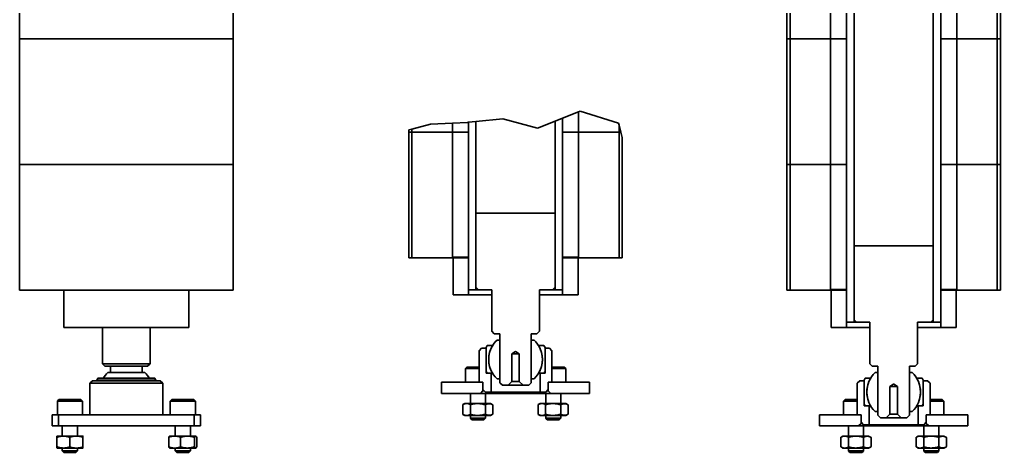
# Model space of a CAD drawing. Header units: millimetres. Extents: x 460 to 1241, y 241 to 3281.
# Drawn here: x 460 to 1241, y 241 to 586 of the extents above; entities that cross this region are included whole.
import ezdxf

# ---------------------------------------------------------------- set-up
doc = ezdxf.new("R2010")
doc.units = ezdxf.units.MM
doc.layers.add('Break Lines', color=255, linetype='Continuous', lineweight=50)
doc.layers.add('Visible Edges', color=255, linetype='Continuous', lineweight=50)

msp = doc.modelspace()

# ---------------------------------------------------------------- linework, layer by layer
at = {"layer": 'Break Lines', "linetype": 'Continuous', "lineweight": 35}
for p, q in [((892.28, 507.2), (905.03, 512.27)), ((905.03, 512.27), (906.35, 512.79)), ((906.35, 512.79), (936.87, 503.09)), ((772.28, 498.51), (786.94, 502.28)), ((786.94, 502.28), (804.53, 503.17)), ((804.53, 503.17), (816.47, 503.78)), ((816.47, 503.78), (817.28, 503.86)), ((817.28, 503.86), (823.28, 504.45)), ((817.28, 503.86), (817.28, 503.86)), ((823.28, 504.45), (844.73, 506.53)), ((844.73, 506.53), (872.19, 499.21)), ((872.19, 499.21), (886.28, 504.82)), ((886.28, 504.82), (892.28, 507.2)), ((936.87, 503.09), (937.28, 501.49)), ((937.28, 501.49), (938.66, 496.1)), ((769.78, 497.87), (772.28, 498.51)), ((938.66, 496.1), (939.78, 491.71))]:
    msp.add_line(p, q, dxfattribs=at).dxf.unprotected_set("ltscale", 0)
at = {"layer": 'Visible Edges', "linetype": 'Continuous', "lineweight": 35}
for p, q in [((1118.46, 2897.68), (1118.46, 344.68)), ((1193.46, 344.68), (1193.46, 2897.68)), ((1124.46, 344.68), (1124.46, 2814.68)), ((1187.46, 2814.68), (1187.46, 344.68)), ((459.77, 670.18), (459.77, 570.18)), ((629.77, 670.18), (629.77, 570.18)), ((1070.96, 670.18), (1070.96, 570.18)), ((1073.46, 570.18), (1073.46, 670.18)), ((1105.71, 670.18), (1105.71, 570.18)), ((1118.46, 570.18), (1118.46, 670.18)), ((1193.46, 670.18), (1193.46, 570.18)), ((1206.21, 570.18), (1206.21, 670.18)), ((1238.46, 670.18), (1238.46, 570.18)), ((1240.96, 570.18), (1240.96, 670.18)), ((629.77, 570.18), (459.77, 570.18)), ((459.77, 570.18), (459.77, 470.18)), ((629.77, 570.18), (459.77, 570.18)), ((629.77, 570.18), (629.77, 470.18)), ((1073.46, 570.18), (1070.96, 570.18)), ((1070.96, 570.18), (1070.96, 470.18)), ((1070.96, 570.18), (1073.46, 570.18)), ((1073.46, 470.18), (1073.46, 570.18)), ((1073.46, 570.18), (1105.71, 570.18)), ((1105.71, 570.18), (1073.46, 570.18)), ((1118.46, 570.18), (1105.71, 570.18)), ((1105.71, 570.18), (1105.71, 470.18)), ((1105.71, 570.18), (1118.46, 570.18)), ((1118.46, 470.18), (1118.46, 570.18)), ((1118.46, 570.18), (1118.46, 570.18)), ((1118.46, 570.18), (1118.46, 570.18)), ((1193.46, 570.18), (1193.46, 470.18)), ((1206.21, 570.18), (1193.46, 570.18)), ((1193.46, 570.18), (1206.21, 570.18)), ((1206.21, 470.18), (1206.21, 570.18)), ((1206.21, 570.18), (1238.46, 570.18)), ((1238.46, 570.18), (1206.21, 570.18)), ((1240.96, 570.18), (1238.46, 570.18)), ((1238.46, 570.18), (1238.46, 470.18)), ((1238.46, 570.18), (1240.96, 570.18)), ((1240.96, 470.18), (1240.96, 570.18)), ((905.03, 496.1), (905.03, 512.27)), ((804.53, 503.17), (804.53, 496.1)), ((817.28, 496.1), (817.28, 503.86)), ((817.28, 503.86), (817.28, 370.6)), ((823.28, 370.6), (823.28, 504.45)), ((886.28, 504.82), (886.28, 370.6)), ((892.28, 507.2), (892.28, 496.1)), ((892.28, 370.6), (892.28, 507.2)), ((937.28, 501.49), (937.28, 496.1)), ((769.78, 497.87), (769.78, 496.1)), ((769.78, 496.1), (769.78, 396.1)), ((772.28, 496.1), (769.78, 496.1)), ((769.78, 496.1), (772.28, 496.1)), ((772.28, 496.1), (772.28, 498.51)), ((772.28, 396.1), (772.28, 496.1)), ((772.28, 496.1), (804.53, 496.1)), ((804.53, 496.1), (772.28, 496.1)), ((817.28, 496.1), (804.53, 496.1)), ((804.53, 496.1), (804.53, 396.1)), ((804.53, 496.1), (817.28, 496.1)), ((817.28, 396.1), (817.28, 496.1)), ((817.28, 496.1), (817.28, 496.1)), ((817.28, 496.1), (817.28, 496.1)), ((892.28, 496.1), (892.28, 396.1)), ((905.03, 496.1), (892.28, 496.1)), ((892.28, 496.1), (905.03, 496.1)), ((905.03, 396.1), (905.03, 496.1)), ((905.03, 496.1), (937.28, 496.1)), ((937.28, 496.1), (905.03, 496.1)), ((937.28, 496.1), (937.28, 396.1)), ((938.66, 496.1), (937.28, 496.1)), ((937.28, 496.1), (938.66, 496.1)), ((939.78, 396.1), (939.78, 491.71)), ((629.77, 470.18), (459.77, 470.18)), ((459.77, 470.18), (459.77, 370.18)), ((629.77, 470.18), (459.77, 470.18)), ((629.77, 470.18), (629.77, 370.18)), ((1073.46, 470.18), (1070.96, 470.18)), ((1070.96, 470.18), (1070.96, 370.18)), ((1070.96, 470.18), (1073.46, 470.18)), ((1073.46, 370.18), (1073.46, 470.18)), ((1073.46, 470.18), (1105.71, 470.18)), ((1105.71, 470.18), (1073.46, 470.18)), ((1118.46, 470.18), (1105.71, 470.18)), ((1105.71, 470.18), (1105.71, 370.18)), ((1105.71, 470.18), (1118.46, 470.18)), ((1118.46, 370.18), (1118.46, 470.18)), ((1118.46, 470.18), (1118.46, 470.18)), ((1118.46, 470.18), (1118.46, 470.18)), ((1193.46, 470.18), (1193.46, 370.18)), ((1206.21, 470.18), (1193.46, 470.18)), ((1193.46, 470.18), (1206.21, 470.18)), ((1206.21, 370.18), (1206.21, 470.18)), ((1206.21, 470.18), (1238.46, 470.18)), ((1238.46, 470.18), (1206.21, 470.18)), ((1240.96, 470.18), (1238.46, 470.18)), ((1238.46, 470.18), (1238.46, 370.18)), ((1238.46, 470.18), (1240.96, 470.18)), ((1240.96, 370.18), (1240.96, 470.18)), ((823.28, 431.6), (823.28, 372.6)), ((886.28, 431.6), (823.28, 431.6)), ((886.28, 372.6), (886.28, 431.6)), ((1124.46, 405.68), (1124.46, 346.68)), ((1187.46, 405.68), (1124.46, 405.68)), ((1187.46, 346.68), (1187.46, 405.68)), ((769.78, 396.1), (772.28, 396.1)), ((804.53, 396.1), (772.28, 396.1)), ((804.53, 396.1), (817.28, 396.1)), ((805.03, 396.6), (805.03, 366.6)), ((817.28, 396.6), (805.03, 396.6)), ((817.28, 366.6), (817.28, 396.6)), ((904.53, 396.6), (892.28, 396.6)), ((892.28, 396.6), (892.28, 366.6)), ((892.28, 396.1), (905.03, 396.1)), ((904.53, 366.6), (904.53, 396.6)), ((937.28, 396.1), (905.03, 396.1)), ((937.28, 396.1), (939.78, 396.1)), ((629.77, 370.18), (459.77, 370.18)), ((495.01, 370.18), (495.01, 340.68)), ((594.51, 370.18), (594.51, 340.68)), ((817.28, 370.6), (823.28, 370.6)), ((823.28, 372.6), (825.28, 370.6)), ((825.28, 370.6), (823.28, 370.6)), ((825.28, 370.6), (835.78, 370.6)), ((835.78, 370.6), (835.78, 337.6)), ((873.78, 370.6), (884.28, 370.6)), ((873.78, 337.6), (873.78, 370.6)), ((884.28, 370.6), (886.28, 372.6)), ((886.28, 370.6), (884.28, 370.6)), ((886.28, 370.6), (892.28, 370.6)), ((1070.96, 370.18), (1073.46, 370.18)), ((1105.71, 370.18), (1073.46, 370.18)), ((1105.71, 370.18), (1118.46, 370.18)), ((1106.21, 370.68), (1106.21, 340.68)), ((1118.46, 370.68), (1106.21, 370.68)), ((1118.46, 340.68), (1118.46, 370.68)), ((1205.71, 370.68), (1193.46, 370.68)), ((1193.46, 370.68), (1193.46, 340.68)), ((1193.46, 370.18), (1206.21, 370.18)), ((1205.71, 340.68), (1205.71, 370.68)), ((1238.46, 370.18), (1206.21, 370.18)), ((1238.46, 370.18), (1240.96, 370.18)), ((805.03, 366.6), (817.28, 366.6)), ((835.78, 366.6), (817.28, 366.6)), ((892.28, 366.6), (873.78, 366.6)), ((892.28, 366.6), (904.53, 366.6)), ((1118.46, 344.68), (1124.46, 344.68)), ((1124.46, 346.68), (1126.46, 344.68)), ((1126.46, 344.68), (1124.46, 344.68)), ((1126.46, 344.68), (1136.96, 344.68)), ((1136.96, 344.68), (1136.96, 311.68)), ((1174.96, 344.68), (1185.46, 344.68)), ((1174.96, 311.68), (1174.96, 344.68)), ((1185.46, 344.68), (1187.46, 346.68)), ((1187.46, 344.68), (1185.46, 344.68)), ((1187.46, 344.68), (1193.46, 344.68)), ((592.96, 340.68), (495.01, 340.68)), ((525.76, 340.68), (525.76, 311.68)), ((563.76, 340.68), (563.76, 311.68)), ((594.51, 340.68), (592.96, 340.68)), ((835.78, 337.6), (837.78, 335.6)), ((871.78, 335.6), (873.78, 337.6)), ((1106.21, 340.68), (1118.46, 340.68)), ((1136.96, 340.68), (1118.46, 340.68)), ((1193.46, 340.68), (1174.96, 340.68)), ((1193.46, 340.68), (1205.71, 340.68)), ((837.78, 335.6), (842.28, 335.6)), ((842.28, 330.6), (840.03, 330.6)), ((842.28, 335.6), (842.28, 296.6)), ((842.28, 300.1), (842.28, 330.6)), ((867.28, 335.6), (871.78, 335.6)), ((867.28, 296.6), (867.28, 335.6)), ((867.28, 330.6), (867.28, 300.1)), ((869.53, 330.6), (867.28, 330.6)), ((827.78, 324.1), (825.78, 322.1)), ((825.78, 322.1), (825.78, 297.1)), ((831.28, 324.1), (827.78, 324.1)), ((832.15, 326.1), (831.28, 324.6)), ((831.28, 324.6), (831.28, 305.6)), ((831.28, 304.1), (831.28, 324.1)), ((836.42, 326.1), (832.15, 326.1)), ((836.42, 326.1), (836.43, 326.1)), ((873.14, 326.1), (873.14, 326.1)), ((877.42, 326.1), (873.14, 326.1)), ((878.28, 324.6), (877.42, 326.1)), ((878.28, 305.6), (878.28, 324.6)), ((878.28, 324.1), (878.28, 304.1)), ((881.78, 324.1), (878.28, 324.1)), ((883.78, 322.1), (881.78, 324.1)), ((883.78, 297.1), (883.78, 322.1)), ((851.78, 319.6), (857.78, 319.6)), ((851.78, 297.6), (851.78, 319.6)), ((857.78, 319.6), (857.78, 297.6)), ((525.76, 311.68), (563.76, 311.68)), ((527.76, 309.68), (525.76, 311.68)), ((561.76, 309.68), (527.76, 309.68)), ((530.01, 304.68), (559.5, 304.68)), ((532.26, 309.68), (532.26, 304.68)), ((557.26, 309.68), (557.26, 304.68)), ((559.5, 304.68), (559.51, 304.68)), ((561.76, 309.68), (563.76, 311.68)), ((816.02, 309.1), (814.82, 307.9)), ((825.78, 307.9), (814.82, 307.9)), ((814.82, 297.1), (814.82, 307.9)), ((816.02, 309.1), (825.78, 309.1)), ((831.28, 305.6), (832.15, 304.1)), ((877.42, 304.1), (878.28, 305.6)), ((883.78, 309.1), (891.09, 309.1)), ((891.95, 307.9), (883.78, 307.9)), ((891.09, 309.1), (893.54, 309.1)), ((894.74, 307.9), (891.95, 307.9)), ((893.54, 309.1), (894.74, 307.9)), ((894.74, 297.1), (894.74, 307.9)), ((1136.96, 311.68), (1138.96, 309.68)), ((1138.96, 309.68), (1143.46, 309.68)), ((1143.46, 304.68), (1141.21, 304.68)), ((1143.46, 309.68), (1143.46, 270.68)), ((1143.46, 274.18), (1143.46, 304.68)), ((1168.46, 309.68), (1172.96, 309.68)), ((1168.46, 270.68), (1168.46, 309.68)), ((1168.46, 304.68), (1168.46, 274.18)), ((1170.71, 304.68), (1168.46, 304.68)), ((1172.96, 309.68), (1174.96, 311.68)), ((517.77, 298.18), (515.77, 296.18)), ((517.77, 298.18), (571.77, 298.18)), ((522.13, 300.18), (521.27, 298.68)), ((568.27, 298.68), (521.27, 298.68)), ((521.27, 298.68), (521.27, 298.18)), ((522.13, 300.18), (567.4, 300.18)), ((567.4, 300.18), (568.27, 298.68)), ((568.27, 298.68), (568.27, 298.18)), ((571.77, 298.18), (573.77, 296.18)), ((795.78, 297.1), (795.78, 288.1)), ((828.78, 297.1), (795.78, 297.1)), ((825.78, 297.1), (828.78, 297.1)), ((828.78, 297.1), (828.78, 291.1)), ((828.78, 290.1), (828.78, 297.1)), ((835.28, 304.1), (831.28, 304.1)), ((832.15, 304.1), (836.42, 304.1)), ((835.28, 289.1), (835.28, 304.1)), ((836.42, 304.1), (836.43, 304.1)), ((840.03, 299.6), (841.78, 299.6)), ((841.78, 299.6), (842.28, 300.1)), ((841.78, 299.6), (842.28, 299.6)), ((848.78, 294.6), (851.78, 297.6)), ((851.78, 297.6), (857.78, 297.6)), ((857.78, 297.6), (860.78, 294.6)), ((867.28, 300.1), (867.78, 299.6)), ((867.28, 299.6), (867.78, 299.6)), ((867.78, 299.6), (869.53, 299.6)), ((873.14, 304.1), (873.14, 304.1)), ((873.14, 304.1), (877.42, 304.1)), ((874.28, 304.1), (874.28, 289.1)), ((878.28, 304.1), (874.28, 304.1)), ((880.78, 297.1), (883.78, 297.1)), ((880.78, 291.1), (880.78, 297.1)), ((880.78, 297.1), (880.78, 290.1)), ((913.78, 297.1), (880.78, 297.1)), ((913.78, 288.1), (913.78, 297.1)), ((1128.96, 298.18), (1126.96, 296.18)), ((1132.46, 298.18), (1128.96, 298.18)), ((1133.33, 300.18), (1132.46, 298.68)), ((1132.46, 298.68), (1132.46, 279.68)), ((1132.46, 278.18), (1132.46, 298.18)), ((1137.61, 300.18), (1133.33, 300.18)), ((1137.61, 300.18), (1137.61, 300.18)), ((1174.32, 300.18), (1174.32, 300.18)), ((1178.6, 300.18), (1174.32, 300.18)), ((1179.46, 298.68), (1178.6, 300.18)), ((1179.46, 279.68), (1179.46, 298.68)), ((1179.46, 298.18), (1179.46, 278.18)), ((1182.96, 298.18), (1179.46, 298.18)), ((1184.96, 296.18), (1182.96, 298.18)), ((573.77, 296.18), (515.77, 296.18)), ((515.77, 271.18), (515.77, 296.18)), ((573.77, 271.18), (573.77, 296.18)), ((826.78, 288.1), (828.78, 290.1)), ((828.78, 291.1), (830.78, 289.1)), ((829.78, 290.1), (828.78, 290.1)), ((830.78, 289.1), (835.28, 289.1)), ((874.28, 289.1), (835.28, 289.1)), ((842.28, 296.6), (844.28, 294.6)), ((844.28, 294.6), (848.78, 294.6)), ((860.78, 294.6), (848.78, 294.6)), ((860.78, 294.6), (865.28, 294.6)), ((865.28, 294.6), (867.28, 296.6)), ((874.28, 289.1), (878.78, 289.1)), ((878.78, 289.1), (880.78, 291.1)), ((880.78, 290.1), (879.78, 290.1)), ((880.78, 290.1), (882.78, 288.1)), ((1126.96, 296.18), (1126.96, 271.18)), ((1152.96, 293.68), (1158.96, 293.68)), ((1152.96, 271.68), (1152.96, 293.68)), ((1158.96, 293.68), (1158.96, 271.68)), ((1184.96, 271.18), (1184.96, 296.18)), ((491.01, 283.18), (489.81, 281.98)), ((509.73, 281.98), (489.81, 281.98)), ((489.81, 271.18), (489.81, 281.98)), ((491.01, 283.18), (508.53, 283.18)), ((508.53, 283.18), (509.73, 281.98)), ((509.73, 271.18), (509.73, 281.98)), ((581.01, 283.18), (579.81, 281.98)), ((598.49, 281.98), (579.81, 281.98)), ((579.81, 271.18), (579.81, 281.98)), ((581.01, 283.18), (597.44, 283.18)), ((597.44, 283.18), (598.53, 283.18)), ((599.73, 281.98), (598.49, 281.98)), ((598.53, 283.18), (599.73, 281.98)), ((599.73, 271.18), (599.73, 281.98)), ((795.78, 288.1), (826.78, 288.1)), ((818.78, 288.1), (818.78, 280.1)), ((826.78, 288.1), (882.78, 288.1)), ((830.78, 288.1), (830.78, 280.1)), ((878.78, 288.1), (878.78, 280.1)), ((882.78, 288.1), (913.78, 288.1)), ((890.78, 288.1), (890.78, 280.1)), ((1117.2, 283.18), (1116, 281.98)), ((1126.96, 281.98), (1116, 281.98)), ((1116, 271.18), (1116, 281.98)), ((1117.2, 283.18), (1126.96, 283.18)), ((1184.96, 283.18), (1192.27, 283.18)), ((1193.13, 281.98), (1184.96, 281.98)), ((1192.27, 283.18), (1194.72, 283.18)), ((1195.92, 281.98), (1193.13, 281.98)), ((1194.72, 283.18), (1195.92, 281.98)), ((1195.92, 271.18), (1195.92, 281.98)), ((812.78, 279.16), (812.78, 271.44)), ((814.41, 280.1), (812.85, 279.2)), ((815.77, 280.1), (814.41, 280.1)), ((834.81, 280.1), (815.77, 280.1)), ((818.77, 279.16), (818.77, 271.44)), ((830.77, 279.06), (830.77, 271.54)), ((834.81, 280.1), (836.74, 278.99)), ((836.78, 278.96), (836.78, 271.64)), ((872.78, 279.16), (872.78, 271.44)), ((874.41, 280.1), (872.85, 279.2)), ((875.77, 280.1), (874.41, 280.1)), ((894.81, 280.1), (875.77, 280.1)), ((878.77, 279.16), (878.77, 271.44)), ((890.77, 279.06), (890.77, 271.54)), ((894.81, 280.1), (896.74, 278.99)), ((896.78, 278.96), (896.78, 271.64)), ((1132.46, 279.68), (1133.33, 278.18)), ((1136.46, 278.18), (1132.46, 278.18)), ((1133.33, 278.18), (1137.61, 278.18)), ((1136.46, 263.18), (1136.46, 278.18)), ((1137.61, 278.18), (1137.61, 278.18)), ((1141.21, 273.68), (1142.96, 273.68)), ((1142.96, 273.68), (1143.46, 274.18)), ((1142.96, 273.68), (1143.46, 273.68)), ((1168.46, 274.18), (1168.96, 273.68)), ((1168.46, 273.68), (1168.96, 273.68)), ((1168.96, 273.68), (1170.71, 273.68)), ((1174.32, 278.18), (1174.32, 278.18)), ((1174.32, 278.18), (1178.6, 278.18)), ((1175.46, 278.18), (1175.46, 263.18)), ((1179.46, 278.18), (1175.46, 278.18)), ((1178.6, 278.18), (1179.46, 279.68)), ((490.77, 271.18), (485.77, 271.18)), ((485.77, 271.18), (485.77, 262.18)), ((490.77, 262.18), (490.77, 271.18)), ((598.77, 271.18), (490.77, 271.18)), ((598.77, 271.18), (598.77, 262.18)), ((603.77, 271.18), (598.77, 271.18)), ((603.77, 262.18), (603.77, 271.18)), ((814.41, 270.5), (812.85, 271.41)), ((814.41, 270.5), (815.77, 270.5)), ((815.77, 270.5), (834.81, 270.5)), ((818.78, 270.5), (818.78, 268.3)), ((818.78, 268.3), (829.1, 268.3)), ((819.98, 267.1), (818.78, 268.3)), ((828.24, 267.1), (819.98, 267.1)), ((829.58, 267.1), (828.24, 267.1)), ((829.1, 268.3), (830.78, 268.3)), ((829.58, 267.1), (830.78, 268.3)), ((830.78, 270.5), (830.78, 268.3)), ((834.81, 270.5), (836.74, 271.61)), ((874.41, 270.5), (872.85, 271.41)), ((874.41, 270.5), (875.77, 270.5)), ((875.77, 270.5), (894.81, 270.5)), ((878.78, 270.5), (878.78, 268.3)), ((878.78, 268.3), (889.1, 268.3)), ((879.98, 267.1), (878.78, 268.3)), ((888.24, 267.1), (879.98, 267.1)), ((889.58, 267.1), (888.24, 267.1)), ((889.1, 268.3), (890.78, 268.3)), ((889.58, 267.1), (890.78, 268.3)), ((890.78, 270.5), (890.78, 268.3)), ((894.81, 270.5), (896.74, 271.61)), ((1096.96, 271.18), (1096.96, 262.18)), ((1129.96, 271.18), (1096.96, 271.18)), ((1126.96, 271.18), (1129.96, 271.18)), ((1129.96, 271.18), (1129.96, 265.18)), ((1129.96, 264.18), (1129.96, 271.18)), ((1143.46, 270.68), (1145.46, 268.68)), ((1145.46, 268.68), (1149.96, 268.68)), ((1149.96, 268.68), (1152.96, 271.68)), ((1161.96, 268.68), (1149.96, 268.68)), ((1152.96, 271.68), (1158.96, 271.68)), ((1158.96, 271.68), (1161.96, 268.68)), ((1161.96, 268.68), (1166.46, 268.68)), ((1166.46, 268.68), (1168.46, 270.68)), ((1181.96, 271.18), (1184.96, 271.18)), ((1181.96, 265.18), (1181.96, 271.18)), ((1181.96, 271.18), (1181.96, 264.18)), ((1214.96, 271.18), (1181.96, 271.18)), ((1214.96, 262.18), (1214.96, 271.18)), ((485.77, 262.18), (490.77, 262.18)), ((490.77, 262.18), (598.77, 262.18)), ((493.77, 262.18), (493.77, 254.18)), ((505.77, 262.18), (505.77, 254.18)), ((583.77, 262.18), (583.77, 254.18)), ((595.77, 262.18), (595.77, 254.18)), ((598.77, 262.18), (603.77, 262.18)), ((1096.96, 262.18), (1127.96, 262.18)), ((1119.96, 262.18), (1119.96, 254.18)), ((1127.96, 262.18), (1129.96, 264.18)), ((1127.96, 262.18), (1183.96, 262.18)), ((1129.96, 265.18), (1131.96, 263.18)), ((1130.96, 264.18), (1129.96, 264.18)), ((1131.96, 263.18), (1136.46, 263.18)), ((1131.96, 262.18), (1131.96, 254.18)), ((1175.46, 263.18), (1136.46, 263.18)), ((1175.46, 263.18), (1179.96, 263.18)), ((1179.96, 263.18), (1181.96, 265.18)), ((1179.96, 262.18), (1179.96, 254.18)), ((1181.96, 264.18), (1180.96, 264.18)), ((1181.96, 264.18), (1183.96, 262.18)), ((1183.96, 262.18), (1214.96, 262.18)), ((1191.96, 262.18), (1191.96, 254.18)), ((489.36, 253.14), (489.36, 245.62)), ((489.66, 254.18), (489.37, 254.01)), ((504.95, 254.18), (489.66, 254.18)), ((499.75, 253.24), (499.75, 245.52)), ((510.06, 254.18), (504.95, 254.18)), ((510.06, 254.18), (510.16, 254.13)), ((510.15, 253.24), (510.15, 245.52)), ((510.17, 253.14), (510.17, 245.62)), ((578.58, 253.24), (578.58, 245.52)), ((579.45, 254.18), (579.23, 254.06)), ((583.26, 254.18), (579.45, 254.18)), ((599.85, 254.18), (583.26, 254.18)), ((587.94, 253.24), (587.94, 245.52)), ((599.12, 253.14), (599.12, 245.62)), ((599.85, 254.18), (600.26, 253.94)), ((600.95, 253.05), (600.95, 245.72)), ((1113.96, 253.24), (1113.96, 245.52)), ((1115.6, 254.18), (1114.03, 253.28)), ((1116.95, 254.18), (1115.6, 254.18)), ((1136, 254.18), (1116.95, 254.18)), ((1119.95, 253.24), (1119.95, 245.52)), ((1131.95, 253.14), (1131.95, 245.62)), ((1136, 254.18), (1137.92, 253.07)), ((1137.96, 253.05), (1137.96, 245.72)), ((1173.96, 253.24), (1173.96, 245.52)), ((1175.6, 254.18), (1174.03, 253.28)), ((1176.95, 254.18), (1175.6, 254.18)), ((1196, 254.18), (1176.95, 254.18)), ((1179.95, 253.24), (1179.95, 245.52)), ((1191.95, 253.14), (1191.95, 245.62)), ((1196, 254.18), (1197.92, 253.07)), ((1197.96, 253.05), (1197.96, 245.72)), ((489.66, 244.58), (489.37, 244.75)), ((489.66, 244.58), (504.95, 244.58)), ((493.77, 244.58), (493.77, 242.38)), ((493.77, 242.38), (505.77, 242.38)), ((494.97, 241.18), (493.77, 242.38)), ((504.57, 241.18), (505.77, 242.38)), ((504.95, 244.58), (510.06, 244.58)), ((505.77, 244.58), (505.77, 242.38)), ((510.06, 244.58), (510.16, 244.64)), ((579.45, 244.58), (579.23, 244.71)), ((579.45, 244.58), (583.26, 244.58)), ((583.26, 244.58), (599.85, 244.58)), ((583.77, 244.58), (583.77, 242.38)), ((583.77, 242.38), (595.02, 242.38)), ((584.97, 241.18), (583.77, 242.38)), ((594.57, 241.18), (595.77, 242.38)), ((595.02, 242.38), (595.77, 242.38)), ((595.77, 244.58), (595.77, 242.38)), ((599.85, 244.58), (600.26, 244.82)), ((1115.6, 244.58), (1114.03, 245.49)), ((1115.6, 244.58), (1116.95, 244.58)), ((1116.95, 244.58), (1136, 244.58)), ((1119.96, 244.58), (1119.96, 242.38)), ((1119.96, 242.38), (1130.28, 242.38)), ((1121.16, 241.18), (1119.96, 242.38)), ((1130.28, 242.38), (1131.96, 242.38)), ((1130.76, 241.18), (1131.96, 242.38)), ((1131.96, 244.58), (1131.96, 242.38)), ((1136, 244.58), (1137.92, 245.69)), ((1175.6, 244.58), (1174.03, 245.49)), ((1175.6, 244.58), (1176.95, 244.58)), ((1176.95, 244.58), (1196, 244.58)), ((1179.96, 244.58), (1179.96, 242.38)), ((1179.96, 242.38), (1190.28, 242.38)), ((1181.16, 241.18), (1179.96, 242.38)), ((1190.28, 242.38), (1191.96, 242.38)), ((1190.76, 241.18), (1191.96, 242.38)), ((1191.96, 244.58), (1191.96, 242.38)), ((1196, 244.58), (1197.92, 245.69)), ((504.57, 241.18), (494.97, 241.18)), ((593.97, 241.18), (584.97, 241.18)), ((594.57, 241.18), (593.97, 241.18)), ((1129.42, 241.18), (1121.16, 241.18)), ((1130.76, 241.18), (1129.42, 241.18)), ((1189.42, 241.18), (1181.16, 241.18)), ((1190.76, 241.18), (1189.42, 241.18))]:
    msp.add_line(p, q, dxfattribs=at).dxf.unprotected_set("ltscale", 0)
for points in [[(851.78, 319.6), (854.75, 321.38), (854.77, 321.39), (854.77, 321.4), (854.78, 321.4), (854.78, 321.4), (854.78, 321.4), (854.78, 321.4), (854.78, 321.4), (854.78, 321.4), (854.78, 321.4), (854.78, 321.4), (854.78, 321.4), (854.78, 321.4), (854.78, 321.4), (854.78, 321.4), (854.79, 321.4), (854.79, 321.4), (854.79, 321.4), (854.79, 321.4), (854.79, 321.4), (854.79, 321.4), (854.8, 321.39), (854.82, 321.38), (857.78, 319.6)], [(1152.96, 293.68), (1155.93, 295.46), (1155.95, 295.47), (1155.95, 295.48), (1155.96, 295.48), (1155.96, 295.48), (1155.96, 295.48), (1155.96, 295.48), (1155.96, 295.48), (1155.96, 295.48), (1155.96, 295.48), (1155.96, 295.48), (1155.96, 295.48), (1155.96, 295.48), (1155.96, 295.48), (1155.97, 295.48), (1155.97, 295.48), (1155.97, 295.48), (1155.97, 295.48), (1155.97, 295.48), (1155.97, 295.48), (1155.97, 295.48), (1155.98, 295.47), (1156, 295.46), (1158.96, 293.68)], [(815.77, 280.1), (815.65, 280.1), (815.52, 280.09), (815.39, 280.08), (815.27, 280.07), (815.15, 280.06), (815.02, 280.04), (814.9, 280.01), (814.78, 279.99), (814.65, 279.96), (814.53, 279.93), (814.41, 279.89), (814.29, 279.85), (814.16, 279.81), (814.04, 279.77), (813.92, 279.72), (813.79, 279.67), (813.67, 279.62), (813.55, 279.56), (813.42, 279.5), (813.29, 279.44), (813.17, 279.37), (813.04, 279.3), (812.91, 279.23), (812.78, 279.16)], [(818.77, 279.16), (818.64, 279.23), (818.51, 279.3), (818.38, 279.37), (818.25, 279.44), (818.13, 279.5), (818, 279.56), (817.88, 279.62), (817.75, 279.67), (817.63, 279.72), (817.51, 279.77), (817.38, 279.81), (817.26, 279.85), (817.14, 279.89), (817.02, 279.93), (816.89, 279.96), (816.77, 279.99), (816.65, 280.01), (816.52, 280.04), (816.4, 280.06), (816.28, 280.07), (816.15, 280.08), (816.03, 280.09), (815.9, 280.1), (815.77, 280.1)], [(830.77, 279.06), (830.19, 279.22), (829.64, 279.37), (829.1, 279.5), (828.58, 279.62), (828.07, 279.72), (827.57, 279.8), (827.08, 279.87), (826.6, 279.93), (826.13, 279.98), (825.66, 280.01), (825.2, 280.03), (824.73, 280.04), (824.27, 280.04), (823.8, 280.03), (823.34, 280), (822.87, 279.96), (822.39, 279.91), (821.91, 279.84), (821.42, 279.77), (820.91, 279.68), (820.4, 279.57), (819.87, 279.45), (819.33, 279.31), (818.77, 279.16)], [(836.78, 278.96), (836.49, 279.13), (836.22, 279.27), (835.95, 279.4), (835.69, 279.51), (835.43, 279.61), (835.18, 279.69), (834.94, 279.77), (834.7, 279.82), (834.46, 279.87), (834.22, 279.9), (833.99, 279.92), (833.76, 279.93), (833.52, 279.93), (833.29, 279.92), (833.06, 279.89), (832.82, 279.85), (832.58, 279.8), (832.34, 279.74), (832.09, 279.66), (831.84, 279.57), (831.58, 279.47), (831.32, 279.35), (831.05, 279.21), (830.77, 279.06)], [(875.77, 280.1), (875.65, 280.1), (875.52, 280.09), (875.39, 280.08), (875.27, 280.07), (875.15, 280.06), (875.02, 280.04), (874.9, 280.01), (874.78, 279.99), (874.65, 279.96), (874.53, 279.93), (874.41, 279.89), (874.29, 279.85), (874.16, 279.81), (874.04, 279.77), (873.92, 279.72), (873.79, 279.67), (873.67, 279.62), (873.55, 279.56), (873.42, 279.5), (873.29, 279.44), (873.17, 279.37), (873.04, 279.3), (872.91, 279.23), (872.78, 279.16)], [(878.77, 279.16), (878.64, 279.23), (878.51, 279.3), (878.38, 279.37), (878.25, 279.44), (878.13, 279.5), (878, 279.56), (877.88, 279.62), (877.75, 279.67), (877.63, 279.72), (877.51, 279.77), (877.38, 279.81), (877.26, 279.85), (877.14, 279.89), (877.02, 279.93), (876.89, 279.96), (876.77, 279.99), (876.65, 280.01), (876.52, 280.04), (876.4, 280.06), (876.28, 280.07), (876.15, 280.08), (876.03, 280.09), (875.9, 280.1), (875.77, 280.1)], [(890.77, 279.06), (890.19, 279.22), (889.64, 279.37), (889.1, 279.5), (888.58, 279.62), (888.07, 279.72), (887.57, 279.8), (887.08, 279.87), (886.6, 279.93), (886.13, 279.98), (885.66, 280.01), (885.2, 280.03), (884.73, 280.04), (884.27, 280.04), (883.8, 280.03), (883.34, 280), (882.87, 279.96), (882.39, 279.91), (881.91, 279.84), (881.42, 279.77), (880.91, 279.68), (880.4, 279.57), (879.87, 279.45), (879.33, 279.31), (878.77, 279.16)], [(896.78, 278.96), (896.49, 279.13), (896.22, 279.27), (895.95, 279.4), (895.69, 279.51), (895.43, 279.61), (895.18, 279.69), (894.94, 279.77), (894.7, 279.82), (894.46, 279.87), (894.22, 279.9), (893.99, 279.92), (893.76, 279.93), (893.52, 279.93), (893.29, 279.92), (893.06, 279.89), (892.82, 279.85), (892.58, 279.8), (892.34, 279.74), (892.09, 279.66), (891.84, 279.57), (891.58, 279.47), (891.32, 279.35), (891.05, 279.21), (890.77, 279.06)], [(812.78, 271.44), (812.91, 271.37), (813.04, 271.3), (813.17, 271.23), (813.29, 271.16), (813.42, 271.1), (813.55, 271.04), (813.67, 270.98), (813.79, 270.93), (813.92, 270.88), (814.04, 270.83), (814.16, 270.79), (814.29, 270.75), (814.41, 270.71), (814.53, 270.67), (814.65, 270.64), (814.78, 270.61), (814.9, 270.59), (815.02, 270.56), (815.15, 270.54), (815.27, 270.53), (815.39, 270.52), (815.52, 270.51), (815.65, 270.5), (815.77, 270.5)], [(815.77, 270.5), (815.9, 270.5), (816.03, 270.51), (816.15, 270.52), (816.28, 270.53), (816.4, 270.54), (816.52, 270.56), (816.65, 270.59), (816.77, 270.61), (816.89, 270.64), (817.02, 270.67), (817.14, 270.71), (817.26, 270.75), (817.38, 270.79), (817.51, 270.83), (817.63, 270.88), (817.75, 270.93), (817.88, 270.98), (818, 271.04), (818.13, 271.1), (818.25, 271.16), (818.38, 271.23), (818.51, 271.3), (818.64, 271.37), (818.77, 271.44)], [(818.77, 271.44), (819.33, 271.29), (819.87, 271.15), (820.4, 271.03), (820.91, 270.92), (821.42, 270.83), (821.91, 270.76), (822.39, 270.69), (822.87, 270.64), (823.34, 270.6), (823.8, 270.57), (824.27, 270.56), (824.73, 270.56), (825.2, 270.57), (825.66, 270.59), (826.13, 270.62), (826.6, 270.67), (827.08, 270.73), (827.57, 270.8), (828.07, 270.88), (828.58, 270.98), (829.1, 271.1), (829.64, 271.23), (830.19, 271.38), (830.77, 271.54)], [(830.77, 271.54), (831.05, 271.39), (831.32, 271.25), (831.58, 271.13), (831.84, 271.03), (832.09, 270.94), (832.34, 270.86), (832.58, 270.8), (832.82, 270.75), (833.06, 270.71), (833.29, 270.68), (833.52, 270.67), (833.76, 270.67), (833.99, 270.68), (834.22, 270.7), (834.46, 270.73), (834.7, 270.78), (834.94, 270.84), (835.18, 270.91), (835.43, 270.99), (835.69, 271.09), (835.95, 271.2), (836.22, 271.33), (836.49, 271.47), (836.78, 271.64)], [(872.78, 271.44), (872.91, 271.37), (873.04, 271.3), (873.17, 271.23), (873.29, 271.16), (873.42, 271.1), (873.55, 271.04), (873.67, 270.98), (873.79, 270.93), (873.92, 270.88), (874.04, 270.83), (874.16, 270.79), (874.29, 270.75), (874.41, 270.71), (874.53, 270.67), (874.65, 270.64), (874.78, 270.61), (874.9, 270.59), (875.02, 270.56), (875.15, 270.54), (875.27, 270.53), (875.39, 270.52), (875.52, 270.51), (875.65, 270.5), (875.77, 270.5)], [(875.77, 270.5), (875.9, 270.5), (876.03, 270.51), (876.15, 270.52), (876.28, 270.53), (876.4, 270.54), (876.52, 270.56), (876.65, 270.59), (876.77, 270.61), (876.89, 270.64), (877.02, 270.67), (877.14, 270.71), (877.26, 270.75), (877.38, 270.79), (877.51, 270.83), (877.63, 270.88), (877.75, 270.93), (877.88, 270.98), (878, 271.04), (878.13, 271.1), (878.25, 271.16), (878.38, 271.23), (878.51, 271.3), (878.64, 271.37), (878.77, 271.44)], [(878.77, 271.44), (879.33, 271.29), (879.87, 271.15), (880.4, 271.03), (880.91, 270.92), (881.42, 270.83), (881.91, 270.76), (882.39, 270.69), (882.87, 270.64), (883.34, 270.6), (883.8, 270.57), (884.27, 270.56), (884.73, 270.56), (885.2, 270.57), (885.66, 270.59), (886.13, 270.62), (886.6, 270.67), (887.08, 270.73), (887.57, 270.8), (888.07, 270.88), (888.58, 270.98), (889.1, 271.1), (889.64, 271.23), (890.19, 271.38), (890.77, 271.54)], [(890.77, 271.54), (891.05, 271.39), (891.32, 271.25), (891.58, 271.13), (891.84, 271.03), (892.09, 270.94), (892.34, 270.86), (892.58, 270.8), (892.82, 270.75), (893.06, 270.71), (893.29, 270.68), (893.52, 270.67), (893.76, 270.67), (893.99, 270.68), (894.22, 270.7), (894.46, 270.73), (894.7, 270.78), (894.94, 270.84), (895.18, 270.91), (895.43, 270.99), (895.69, 271.09), (895.95, 271.2), (896.22, 271.33), (896.49, 271.47), (896.78, 271.64)], [(499.75, 253.24), (499.26, 253.39), (498.79, 253.53), (498.33, 253.65), (497.89, 253.76), (497.45, 253.85), (497.03, 253.93), (496.61, 253.99), (496.2, 254.04), (495.79, 254.08), (495.39, 254.11), (494.99, 254.12), (494.58, 254.13), (494.18, 254.12), (493.78, 254.09), (493.37, 254.06), (492.96, 254.01), (492.55, 253.96), (492.13, 253.88), (491.7, 253.8), (491.26, 253.7), (490.8, 253.58), (490.34, 253.45), (489.86, 253.31), (489.36, 253.14)], [(489.36, 253.14), (489.36, 253.22), (489.36, 253.29), (489.37, 253.36), (489.37, 253.42), (489.37, 253.48), (489.37, 253.54), (489.37, 253.59), (489.37, 253.64), (489.37, 253.69), (489.37, 253.73), (489.37, 253.77), (489.37, 253.81), (489.37, 253.84), (489.37, 253.87), (489.37, 253.9), (489.37, 253.92), (489.37, 253.94), (489.37, 253.96), (489.37, 253.98), (489.37, 253.99), (489.37, 254), (489.37, 254.01), (489.37, 254.01), (489.37, 254.01)], [(504.95, 254.18), (504.73, 254.18), (504.51, 254.17), (504.29, 254.17), (504.07, 254.15), (503.86, 254.14), (503.64, 254.12), (503.43, 254.09), (503.21, 254.07), (503, 254.04), (502.79, 254.01), (502.58, 253.97), (502.36, 253.93), (502.15, 253.89), (501.94, 253.85), (501.72, 253.8), (501.51, 253.75), (501.29, 253.7), (501.08, 253.64), (500.86, 253.58), (500.64, 253.52), (500.42, 253.45), (500.2, 253.38), (499.97, 253.31), (499.75, 253.24)], [(510.15, 253.24), (509.92, 253.31), (509.7, 253.38), (509.48, 253.45), (509.26, 253.52), (509.04, 253.58), (508.82, 253.64), (508.6, 253.7), (508.39, 253.75), (508.17, 253.8), (507.96, 253.85), (507.74, 253.89), (507.53, 253.93), (507.32, 253.97), (507.11, 254.01), (506.89, 254.04), (506.68, 254.07), (506.47, 254.09), (506.25, 254.12), (506.04, 254.14), (505.82, 254.15), (505.61, 254.17), (505.39, 254.17), (505.17, 254.18), (504.95, 254.18)], [(510.17, 253.14), (510.17, 253.31), (510.17, 253.45), (510.16, 253.58), (510.16, 253.7), (510.16, 253.8), (510.16, 253.88), (510.16, 253.96), (510.16, 254.01), (510.16, 254.06), (510.16, 254.09), (510.16, 254.12), (510.16, 254.13), (510.16, 254.12), (510.16, 254.11), (510.16, 254.08), (510.15, 254.04), (510.15, 253.99), (510.15, 253.93), (510.15, 253.85), (510.15, 253.76), (510.15, 253.65), (510.15, 253.53), (510.15, 253.39), (510.15, 253.24)], [(583.26, 254.18), (583.06, 254.18), (582.86, 254.17), (582.67, 254.17), (582.47, 254.15), (582.28, 254.14), (582.09, 254.12), (581.89, 254.09), (581.7, 254.07), (581.51, 254.04), (581.32, 254.01), (581.13, 253.97), (580.94, 253.93), (580.74, 253.89), (580.55, 253.85), (580.36, 253.8), (580.17, 253.75), (579.97, 253.7), (579.78, 253.64), (579.58, 253.58), (579.38, 253.52), (579.19, 253.45), (578.99, 253.38), (578.78, 253.31), (578.58, 253.24)], [(578.58, 253.24), (578.61, 253.29), (578.64, 253.35), (578.67, 253.4), (578.7, 253.45), (578.73, 253.49), (578.76, 253.54), (578.78, 253.58), (578.81, 253.62), (578.84, 253.66), (578.87, 253.7), (578.89, 253.74), (578.92, 253.77), (578.95, 253.8), (578.97, 253.84), (579, 253.86), (579.03, 253.89), (579.05, 253.92), (579.08, 253.94), (579.1, 253.97), (579.13, 253.99), (579.15, 254.01), (579.18, 254.02), (579.2, 254.04), (579.23, 254.06)], [(587.94, 253.24), (587.74, 253.31), (587.54, 253.38), (587.34, 253.45), (587.14, 253.52), (586.94, 253.58), (586.74, 253.64), (586.55, 253.7), (586.35, 253.75), (586.16, 253.8), (585.97, 253.85), (585.78, 253.89), (585.59, 253.93), (585.39, 253.97), (585.2, 254.01), (585.01, 254.04), (584.82, 254.07), (584.63, 254.09), (584.44, 254.12), (584.24, 254.14), (584.05, 254.15), (583.85, 254.17), (583.66, 254.17), (583.46, 254.18), (583.26, 254.18)], [(599.12, 253.14), (598.59, 253.31), (598.07, 253.45), (597.57, 253.58), (597.09, 253.7), (596.61, 253.8), (596.15, 253.88), (595.69, 253.96), (595.25, 254.01), (594.8, 254.06), (594.37, 254.09), (593.93, 254.12), (593.5, 254.13), (593.07, 254.12), (592.64, 254.11), (592.2, 254.08), (591.76, 254.04), (591.32, 253.99), (590.87, 253.93), (590.41, 253.85), (589.94, 253.76), (589.46, 253.65), (588.97, 253.53), (588.46, 253.39), (587.94, 253.24)], [(600.95, 253.05), (600.86, 253.21), (600.78, 253.35), (600.7, 253.48), (600.62, 253.59), (600.54, 253.69), (600.46, 253.78), (600.39, 253.85), (600.32, 253.9), (600.25, 253.95), (600.17, 253.98), (600.1, 254), (600.03, 254.01), (599.96, 254.01), (599.89, 254), (599.82, 253.97), (599.75, 253.93), (599.67, 253.88), (599.6, 253.82), (599.53, 253.74), (599.45, 253.65), (599.37, 253.55), (599.29, 253.43), (599.21, 253.29), (599.12, 253.14)], [(1116.95, 254.18), (1116.83, 254.18), (1116.7, 254.17), (1116.58, 254.17), (1116.45, 254.15), (1116.33, 254.14), (1116.2, 254.12), (1116.08, 254.09), (1115.96, 254.07), (1115.83, 254.04), (1115.71, 254.01), (1115.59, 253.97), (1115.47, 253.93), (1115.34, 253.89), (1115.22, 253.85), (1115.1, 253.8), (1114.98, 253.75), (1114.85, 253.7), (1114.73, 253.64), (1114.6, 253.58), (1114.48, 253.52), (1114.35, 253.45), (1114.22, 253.38), (1114.09, 253.31), (1113.96, 253.24)], [(1119.95, 253.24), (1119.82, 253.31), (1119.69, 253.38), (1119.56, 253.45), (1119.43, 253.52), (1119.31, 253.58), (1119.18, 253.64), (1119.06, 253.7), (1118.93, 253.75), (1118.81, 253.8), (1118.69, 253.85), (1118.56, 253.89), (1118.44, 253.93), (1118.32, 253.97), (1118.2, 254.01), (1118.07, 254.04), (1117.95, 254.07), (1117.83, 254.09), (1117.71, 254.12), (1117.58, 254.14), (1117.46, 254.15), (1117.33, 254.17), (1117.21, 254.17), (1117.08, 254.18), (1116.95, 254.18)], [(1131.95, 253.14), (1131.37, 253.31), (1130.82, 253.45), (1130.28, 253.58), (1129.76, 253.7), (1129.25, 253.8), (1128.75, 253.88), (1128.27, 253.96), (1127.79, 254.01), (1127.31, 254.06), (1126.84, 254.09), (1126.38, 254.12), (1125.91, 254.13), (1125.45, 254.12), (1124.98, 254.11), (1124.52, 254.08), (1124.05, 254.04), (1123.57, 253.99), (1123.09, 253.93), (1122.6, 253.85), (1122.09, 253.76), (1121.58, 253.65), (1121.05, 253.53), (1120.51, 253.39), (1119.95, 253.24)], [(1137.96, 253.05), (1137.68, 253.21), (1137.4, 253.35), (1137.13, 253.48), (1136.87, 253.59), (1136.61, 253.69), (1136.36, 253.78), (1136.12, 253.85), (1135.88, 253.9), (1135.64, 253.95), (1135.41, 253.98), (1135.17, 254), (1134.94, 254.01), (1134.71, 254.01), (1134.47, 254), (1134.24, 253.97), (1134, 253.93), (1133.76, 253.88), (1133.52, 253.82), (1133.27, 253.74), (1133.02, 253.65), (1132.76, 253.55), (1132.5, 253.43), (1132.23, 253.29), (1131.95, 253.14)], [(1176.95, 254.18), (1176.83, 254.18), (1176.7, 254.17), (1176.58, 254.17), (1176.45, 254.15), (1176.33, 254.14), (1176.2, 254.12), (1176.08, 254.09), (1175.96, 254.07), (1175.83, 254.04), (1175.71, 254.01), (1175.59, 253.97), (1175.47, 253.93), (1175.34, 253.89), (1175.22, 253.85), (1175.1, 253.8), (1174.98, 253.75), (1174.85, 253.7), (1174.73, 253.64), (1174.6, 253.58), (1174.48, 253.52), (1174.35, 253.45), (1174.22, 253.38), (1174.09, 253.31), (1173.96, 253.24)], [(1179.95, 253.24), (1179.82, 253.31), (1179.69, 253.38), (1179.56, 253.45), (1179.43, 253.52), (1179.31, 253.58), (1179.18, 253.64), (1179.06, 253.7), (1178.93, 253.75), (1178.81, 253.8), (1178.69, 253.85), (1178.56, 253.89), (1178.44, 253.93), (1178.32, 253.97), (1178.2, 254.01), (1178.07, 254.04), (1177.95, 254.07), (1177.83, 254.09), (1177.71, 254.12), (1177.58, 254.14), (1177.46, 254.15), (1177.33, 254.17), (1177.21, 254.17), (1177.08, 254.18), (1176.95, 254.18)], [(1191.95, 253.14), (1191.37, 253.31), (1190.82, 253.45), (1190.28, 253.58), (1189.76, 253.7), (1189.25, 253.8), (1188.75, 253.88), (1188.27, 253.96), (1187.79, 254.01), (1187.31, 254.06), (1186.84, 254.09), (1186.38, 254.12), (1185.91, 254.13), (1185.45, 254.12), (1184.98, 254.11), (1184.52, 254.08), (1184.05, 254.04), (1183.57, 253.99), (1183.09, 253.93), (1182.6, 253.85), (1182.09, 253.76), (1181.58, 253.65), (1181.05, 253.53), (1180.51, 253.39), (1179.95, 253.24)], [(1197.96, 253.05), (1197.68, 253.21), (1197.4, 253.35), (1197.13, 253.48), (1196.87, 253.59), (1196.61, 253.69), (1196.36, 253.78), (1196.12, 253.85), (1195.88, 253.9), (1195.64, 253.95), (1195.41, 253.98), (1195.17, 254), (1194.94, 254.01), (1194.71, 254.01), (1194.47, 254), (1194.24, 253.97), (1194, 253.93), (1193.76, 253.88), (1193.52, 253.82), (1193.27, 253.74), (1193.02, 253.65), (1192.76, 253.55), (1192.5, 253.43), (1192.23, 253.29), (1191.95, 253.14)], [(489.37, 244.75), (489.37, 244.75), (489.37, 244.75), (489.37, 244.76), (489.37, 244.77), (489.37, 244.78), (489.37, 244.8), (489.37, 244.82), (489.37, 244.84), (489.37, 244.86), (489.37, 244.89), (489.37, 244.92), (489.37, 244.96), (489.37, 244.99), (489.37, 245.03), (489.37, 245.08), (489.37, 245.12), (489.37, 245.17), (489.37, 245.23), (489.37, 245.28), (489.37, 245.34), (489.37, 245.41), (489.36, 245.47), (489.36, 245.55), (489.36, 245.62)], [(489.36, 245.62), (489.86, 245.46), (490.34, 245.31), (490.8, 245.18), (491.26, 245.07), (491.7, 244.97), (492.13, 244.88), (492.55, 244.81), (492.96, 244.75), (493.37, 244.7), (493.78, 244.67), (494.18, 244.65), (494.58, 244.64), (494.99, 244.64), (495.39, 244.65), (495.79, 244.68), (496.2, 244.72), (496.61, 244.77), (497.03, 244.84), (497.45, 244.91), (497.89, 245.01), (498.33, 245.11), (498.79, 245.23), (499.26, 245.37), (499.75, 245.52)], [(499.75, 245.52), (499.97, 245.45), (500.2, 245.38), (500.42, 245.31), (500.64, 245.24), (500.86, 245.18), (501.08, 245.12), (501.29, 245.06), (501.51, 245.01), (501.72, 244.96), (501.94, 244.91), (502.15, 244.87), (502.36, 244.83), (502.58, 244.79), (502.79, 244.75), (503, 244.72), (503.21, 244.69), (503.43, 244.67), (503.64, 244.65), (503.86, 244.63), (504.07, 244.61), (504.29, 244.6), (504.51, 244.59), (504.73, 244.58), (504.95, 244.58)], [(504.95, 244.58), (505.17, 244.58), (505.39, 244.59), (505.61, 244.6), (505.82, 244.61), (506.04, 244.63), (506.25, 244.65), (506.47, 244.67), (506.68, 244.69), (506.89, 244.72), (507.11, 244.75), (507.32, 244.79), (507.53, 244.83), (507.74, 244.87), (507.96, 244.91), (508.17, 244.96), (508.39, 245.01), (508.6, 245.06), (508.82, 245.12), (509.04, 245.18), (509.26, 245.24), (509.48, 245.31), (509.7, 245.38), (509.92, 245.45), (510.15, 245.52)], [(510.15, 245.52), (510.15, 245.37), (510.15, 245.23), (510.15, 245.11), (510.15, 245.01), (510.15, 244.91), (510.15, 244.84), (510.15, 244.77), (510.15, 244.72), (510.16, 244.68), (510.16, 244.65), (510.16, 244.64), (510.16, 244.64), (510.16, 244.65), (510.16, 244.67), (510.16, 244.7), (510.16, 244.75), (510.16, 244.81), (510.16, 244.88), (510.16, 244.97), (510.16, 245.07), (510.16, 245.18), (510.17, 245.31), (510.17, 245.46), (510.17, 245.62)], [(579.23, 244.71), (579.2, 244.72), (579.18, 244.74), (579.15, 244.76), (579.13, 244.78), (579.1, 244.8), (579.08, 244.82), (579.05, 244.84), (579.03, 244.87), (579, 244.9), (578.97, 244.93), (578.95, 244.96), (578.92, 244.99), (578.89, 245.03), (578.87, 245.06), (578.84, 245.1), (578.81, 245.14), (578.78, 245.18), (578.76, 245.22), (578.73, 245.27), (578.7, 245.32), (578.67, 245.36), (578.64, 245.42), (578.61, 245.47), (578.58, 245.52)], [(578.58, 245.52), (578.78, 245.45), (578.99, 245.38), (579.19, 245.31), (579.38, 245.24), (579.58, 245.18), (579.78, 245.12), (579.97, 245.06), (580.17, 245.01), (580.36, 244.96), (580.55, 244.91), (580.74, 244.87), (580.94, 244.83), (581.13, 244.79), (581.32, 244.75), (581.51, 244.72), (581.7, 244.69), (581.89, 244.67), (582.09, 244.65), (582.28, 244.63), (582.47, 244.61), (582.67, 244.6), (582.86, 244.59), (583.06, 244.58), (583.26, 244.58)], [(583.26, 244.58), (583.46, 244.58), (583.66, 244.59), (583.85, 244.6), (584.05, 244.61), (584.24, 244.63), (584.44, 244.65), (584.63, 244.67), (584.82, 244.69), (585.01, 244.72), (585.2, 244.75), (585.39, 244.79), (585.59, 244.83), (585.78, 244.87), (585.97, 244.91), (586.16, 244.96), (586.35, 245.01), (586.55, 245.06), (586.74, 245.12), (586.94, 245.18), (587.14, 245.24), (587.34, 245.31), (587.54, 245.38), (587.74, 245.45), (587.94, 245.52)], [(587.94, 245.52), (588.46, 245.37), (588.97, 245.23), (589.46, 245.11), (589.94, 245.01), (590.41, 244.91), (590.87, 244.84), (591.32, 244.77), (591.76, 244.72), (592.2, 244.68), (592.64, 244.65), (593.07, 244.64), (593.5, 244.64), (593.93, 244.65), (594.37, 244.67), (594.8, 244.7), (595.25, 244.75), (595.69, 244.81), (596.15, 244.88), (596.61, 244.97), (597.09, 245.07), (597.57, 245.18), (598.07, 245.31), (598.59, 245.46), (599.12, 245.62)], [(599.12, 245.62), (599.21, 245.47), (599.29, 245.34), (599.37, 245.22), (599.45, 245.11), (599.53, 245.02), (599.6, 244.94), (599.67, 244.88), (599.75, 244.83), (599.82, 244.79), (599.89, 244.77), (599.96, 244.75), (600.03, 244.75), (600.1, 244.76), (600.17, 244.78), (600.25, 244.81), (600.32, 244.86), (600.39, 244.92), (600.46, 244.99), (600.54, 245.07), (600.62, 245.17), (600.7, 245.28), (600.78, 245.41), (600.86, 245.56), (600.95, 245.72)], [(1113.96, 245.52), (1114.09, 245.45), (1114.22, 245.38), (1114.35, 245.31), (1114.48, 245.24), (1114.6, 245.18), (1114.73, 245.12), (1114.85, 245.06), (1114.98, 245.01), (1115.1, 244.96), (1115.22, 244.91), (1115.34, 244.87), (1115.47, 244.83), (1115.59, 244.79), (1115.71, 244.75), (1115.83, 244.72), (1115.96, 244.69), (1116.08, 244.67), (1116.2, 244.65), (1116.33, 244.63), (1116.45, 244.61), (1116.58, 244.6), (1116.7, 244.59), (1116.83, 244.58), (1116.95, 244.58)], [(1116.95, 244.58), (1117.08, 244.58), (1117.21, 244.59), (1117.33, 244.6), (1117.46, 244.61), (1117.58, 244.63), (1117.71, 244.65), (1117.83, 244.67), (1117.95, 244.69), (1118.07, 244.72), (1118.2, 244.75), (1118.32, 244.79), (1118.44, 244.83), (1118.56, 244.87), (1118.69, 244.91), (1118.81, 244.96), (1118.93, 245.01), (1119.06, 245.06), (1119.18, 245.12), (1119.31, 245.18), (1119.43, 245.24), (1119.56, 245.31), (1119.69, 245.38), (1119.82, 245.45), (1119.95, 245.52)], [(1119.95, 245.52), (1120.51, 245.37), (1121.05, 245.23), (1121.58, 245.11), (1122.09, 245.01), (1122.6, 244.91), (1123.09, 244.84), (1123.57, 244.77), (1124.05, 244.72), (1124.52, 244.68), (1124.98, 244.65), (1125.45, 244.64), (1125.91, 244.64), (1126.38, 244.65), (1126.84, 244.67), (1127.31, 244.7), (1127.79, 244.75), (1128.27, 244.81), (1128.75, 244.88), (1129.25, 244.97), (1129.76, 245.07), (1130.28, 245.18), (1130.82, 245.31), (1131.37, 245.46), (1131.95, 245.62)], [(1131.95, 245.62), (1132.23, 245.47), (1132.5, 245.34), (1132.76, 245.22), (1133.02, 245.11), (1133.27, 245.02), (1133.52, 244.94), (1133.76, 244.88), (1134, 244.83), (1134.24, 244.79), (1134.47, 244.77), (1134.71, 244.75), (1134.94, 244.75), (1135.17, 244.76), (1135.41, 244.78), (1135.64, 244.81), (1135.88, 244.86), (1136.12, 244.92), (1136.36, 244.99), (1136.61, 245.07), (1136.87, 245.17), (1137.13, 245.28), (1137.4, 245.41), (1137.68, 245.56), (1137.96, 245.72)], [(1173.96, 245.52), (1174.09, 245.45), (1174.22, 245.38), (1174.35, 245.31), (1174.48, 245.24), (1174.6, 245.18), (1174.73, 245.12), (1174.85, 245.06), (1174.98, 245.01), (1175.1, 244.96), (1175.22, 244.91), (1175.34, 244.87), (1175.47, 244.83), (1175.59, 244.79), (1175.71, 244.75), (1175.83, 244.72), (1175.96, 244.69), (1176.08, 244.67), (1176.2, 244.65), (1176.33, 244.63), (1176.45, 244.61), (1176.58, 244.6), (1176.7, 244.59), (1176.83, 244.58), (1176.95, 244.58)], [(1176.95, 244.58), (1177.08, 244.58), (1177.21, 244.59), (1177.33, 244.6), (1177.46, 244.61), (1177.58, 244.63), (1177.71, 244.65), (1177.83, 244.67), (1177.95, 244.69), (1178.07, 244.72), (1178.2, 244.75), (1178.32, 244.79), (1178.44, 244.83), (1178.56, 244.87), (1178.69, 244.91), (1178.81, 244.96), (1178.93, 245.01), (1179.06, 245.06), (1179.18, 245.12), (1179.31, 245.18), (1179.43, 245.24), (1179.56, 245.31), (1179.69, 245.38), (1179.82, 245.45), (1179.95, 245.52)], [(1179.95, 245.52), (1180.51, 245.37), (1181.05, 245.23), (1181.58, 245.11), (1182.09, 245.01), (1182.6, 244.91), (1183.09, 244.84), (1183.57, 244.77), (1184.05, 244.72), (1184.52, 244.68), (1184.98, 244.65), (1185.45, 244.64), (1185.91, 244.64), (1186.38, 244.65), (1186.84, 244.67), (1187.31, 244.7), (1187.79, 244.75), (1188.27, 244.81), (1188.75, 244.88), (1189.25, 244.97), (1189.76, 245.07), (1190.28, 245.18), (1190.82, 245.31), (1191.37, 245.46), (1191.95, 245.62)], [(1191.95, 245.62), (1192.23, 245.47), (1192.5, 245.34), (1192.76, 245.22), (1193.02, 245.11), (1193.27, 245.02), (1193.52, 244.94), (1193.76, 244.88), (1194, 244.83), (1194.24, 244.79), (1194.47, 244.77), (1194.71, 244.75), (1194.94, 244.75), (1195.17, 244.76), (1195.41, 244.78), (1195.64, 244.81), (1195.88, 244.86), (1196.12, 244.92), (1196.36, 244.99), (1196.61, 245.07), (1196.87, 245.17), (1197.13, 245.28), (1197.4, 245.41), (1197.68, 245.56), (1197.96, 245.72)]]:
    msp.add_lwpolyline(points, dxfattribs=at).dxf.unprotected_set("ltscale", 0)
for centre, start, end in [((854.78, 315.1), 133.57973, 226.42027), ((854.78, 315.1), 313.57973, 46.42027), ((854.78, 315.1), 149.06811, 210.93189), ((854.78, 315.1), 329.06811, 30.93189), ((544.76, 289.18), 133.57973, 149.06258), ((544.76, 289.18), 30.93742, 46.42027), ((1155.96, 289.18), 133.57973, 226.42027), ((1155.96, 289.18), 313.57973, 46.42027), ((1155.96, 289.18), 149.06811, 210.93189), ((1155.96, 289.18), 329.06811, 30.93189)]:
    msp.add_arc(centre, 21.4, start, end, dxfattribs=at).dxf.unprotected_set("ltscale", 0)

doc.saveas('drawing.dxf')
